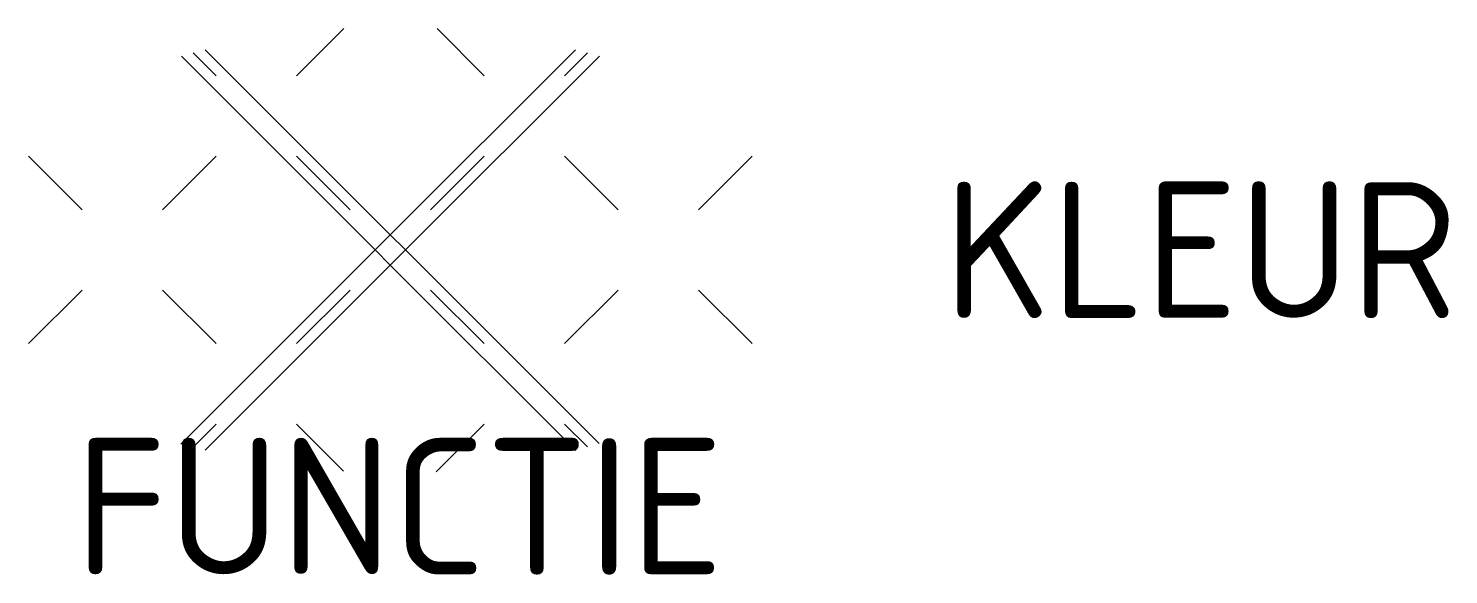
# Model space of a CAD drawing. Extents: x -4.9 to 13.9, y -4.4 to 2.8.
import ezdxf
from ezdxf.enums import TextEntityAlignment as Align

# ---------------------------------------------------------------- set-up
doc = ezdxf.new("R2010")
doc.units = 0
doc.styles.add('NLCS-ISO', font='NLCS-ISO.ttf')

msp = doc.modelspace()

# ---------------------------------------------------------------- linework, layer by layer
for p, q in [((-1.327, 2.208), (-0.702, 2.833)), ((1.147, 2.208), (0.526, 2.83)), ((-0.29, -0.09), (-2.845, 2.465)), ((-2.388, 2.208), (-2.689, 2.509)), ((-0.09, 0.11), (-2.532, 2.552)), ((-0.09, 0.11), (2.351, 2.551)), ((0.11, -0.09), (2.668, 2.468)), ((2.208, 2.208), (2.509, 2.509)), ((-4.156, 0.44), (-4.863, 1.147)), ((-3.095, 0.44), (-2.388, 1.147)), ((-0.62, 0.44), (-1.327, 1.147)), ((0.44, 0.44), (1.147, 1.147)), ((2.915, 0.44), (2.208, 1.147)), ((3.976, 0.44), (4.683, 1.147)), ((-0.29, -0.09), (-0.09, 0.11)), ((0.11, -0.09), (-0.09, 0.11)), ((-2.852, -2.652), (-0.29, -0.09)), ((-0.09, -0.29), (-0.29, -0.09)), ((-0.09, -0.29), (0.11, -0.09)), ((2.664, -2.644), (0.11, -0.09)), ((-2.531, -2.731), (-0.09, -0.29)), ((2.355, -2.735), (-0.09, -0.29)), ((-4.863, -1.327), (-4.156, -0.62)), ((-2.388, -1.327), (-3.095, -0.62)), ((-1.327, -1.327), (-0.62, -0.62)), ((1.147, -1.327), (0.44, -0.62)), ((2.208, -1.327), (2.915, -0.62)), ((4.683, -1.327), (3.976, -0.62)), ((-2.691, -2.691), (-2.388, -2.388)), ((-0.708, -3.008), (-1.327, -2.388)), ((0.516, -3.019), (1.147, -2.388)), ((2.51, -2.69), (2.208, -2.388))]:
    msp.add_line(p, q)

# ---------------------------------------------------------------- texts
at = {"style": 'NLCS-ISO'}
msp.add_attdef('KLEUR', text='', height=1.8, dxfattribs=at).set_placement((7.205, -0.09), align=Align.MIDDLE_LEFT)
at = {"style": 'NLCS-ISO', "flags": 1}
msp.add_attdef('FUNCTIE', text='', height=1.8, dxfattribs=at).set_placement((0.026, -3.475), align=Align.MIDDLE_CENTER)

doc.saveas('drawing.dxf')
